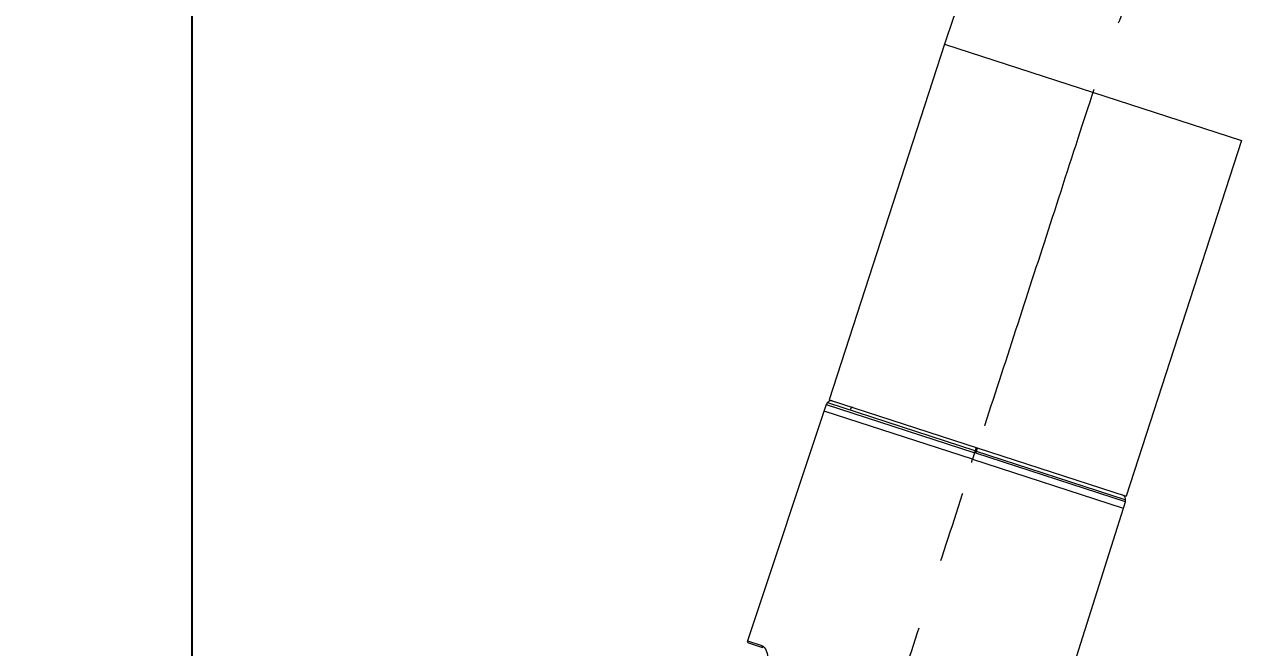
# Model space of a CAD drawing. Header units: millimetres. Extents: x 15183 to 15777, y -3358 to -2518.
# Drawn here: x 15403.4 to 15512.5, y -2748.8 to -2692.9 of the extents above; entities that cross this region are included whole.
import ezdxf

# ---------------------------------------------------------------- set-up
doc = ezdxf.new("R2010")
doc.units = ezdxf.units.MM
doc.linetypes.add('CENTERX2', pattern=[101.6, 63.5, -12.7, 12.7, -12.7])
doc.layers.add('CENTER', color=1, linetype='CENTERX2', lineweight=15)
doc.layers.add('DIM_', color=5, linetype='Continuous', lineweight=9)
doc.styles.get("Standard").update_dxf_attribs({"font": 'arial.ttf'})
doc.dimstyles.new('사본(2) STANDARD', dxfattribs={"dimscale": 0, "dimtxt": 4, "dimasz": 4, "dimexe": 1.25, "dimexo": 0.625, "dimgap": 1.5, "dimtad": 3, "dimtih": 1, "dimtoh": 1, "dimdec": 1, "dimzin": 9, "dimdsep": 46, "dimtxsty": 'Standard', "dimcen": 2.5, "dimclrd": 5, "dimclre": 5, "dimclrt": 5, "dimadec": 0, "dimazin": 0, "dimtfac": 1, "dimtdec": 1, "dimtmove": 0, "dimatfit": 3, "dimfxl": 1.25, "dimtfill": 1, "dimtolj": 1, "dimtzin": 0, "dimarcsym": 0})

# ---------------------------------------------------------------- blocks, each defined once
blk = doc.blocks.new('*D3')
at = {"layer": 'Defpoints', "color": 0, "transparency": 16777216}
for p in [(15499.23, -2698.98, 0), (15677.36, -2727.19, 0), (15544.69, -2774.91), (15389.53, -3036.59, 0), (15677.36, -3115.61, 0)]:
    blk.add_point(p, dxfattribs=at)
at = {"layer": 'DIM_', "color": 5, "lineweight": -2, "transparency": 16777216}
for start, end in [(252.71832, 260.18354), (261.81462, 269.28168)]:
    blk.add_arc((15677.36, -2150.75), 638.11, start, end, dxfattribs=at)
at = {"layer": 'DIM_', "color": 5, "transparency": 16777216}
for points in [[(15487.39, -2761.32), (15488.2, -2758.78), (15480.17, -2757.63)], [(15669.37, -2787.47), (15669.35, -2790.14), (15677.36, -2788.86)]]:
    blk.add_solid(points, dxfattribs=at)
at = {"layer": 'DIM_', "color": 5, "transparency": 16777216, "insert": (15577.54, -2781), "char_height": 8, "attachment_point": 5, "bg_fill": 3, "box_fill_scale": 1.1, "bg_fill_color": 256, "bg_fill_true_color": 13158600, "bg_fill_transparency": 0}
blk.add_mtext('\\A1;18°', dxfattribs=at)
blk = doc.blocks.new('*D10')
at = {"layer": 'Defpoints', "color": 0, "transparency": 16777216}
for p in [(15418.41, -2621.89), (15586.06, -2621.89), (15651.36, -3036.59, 0)]:
    blk.add_point(p, dxfattribs=at)
at = {"layer": 'DIM_', "color": 5, "lineweight": -2, "transparency": 16777216}
for p, q in [((15585.44, -2621.89), (15417.16, -2621.89)), ((15418.41, -2629.89), (15418.41, -2823.72)), ((15418.41, -3028.59), (15418.41, -2834.76)), ((15650.74, -3036.59), (15417.16, -3036.59))]:
    blk.add_line(p, q, dxfattribs=at)
at = {"layer": 'DIM_', "color": 5, "transparency": 16777216}
for points in [[(15417.08, -2629.89), (15419.74, -2629.89), (15418.41, -2621.89)], [(15417.08, -3028.59), (15419.74, -3028.59), (15418.41, -3036.59)]]:
    blk.add_solid(points, dxfattribs=at)
at = {"layer": 'DIM_', "color": 5, "transparency": 16777216, "insert": (15418.41, -2829.24), "char_height": 8, "attachment_point": 5, "bg_fill": 3, "box_fill_scale": 1.1, "bg_fill_color": 256, "bg_fill_true_color": 13158600, "bg_fill_transparency": 0}
blk.add_mtext('\\A1;414.7', dxfattribs=at)

msp = doc.modelspace()

# ---------------------------------------------------------------- linework, layer by layer
at = {"linetype": 'Continuous', "lineweight": 18}
for p, q in [((15485.91, -2694.65, 0), (15475.55, -2726.56, 0)), ((15512.54, -2703.3, 0), (15502.18, -2735.22, 0)), ((15475.55, -2726.56, 0), (15502.18, -2735.22, 0)), ((15475.29, -2727, 0), (15468.23, -2748.18, 0)), ((15488.86, -2730.89, 0), (15488.69, -2730.83, 0)), ((15475.28, -2820.58, 0), (15502.12, -2735.72, 0)), ((15468.23, -2748.18, 0), (15469.51, -2748.62, 0)), ((15468.32, -2748.37, 0), (15469.59, -2748.8, 0))]:
    msp.add_line(p, q, dxfattribs=at)
at = {"linetype": 'Continuous', "lineweight": 13}
for p, q in [((15485.91, -2694.65, 0), (15512.54, -2703.3, 0)), ((15488.4, -2731.9, 0), (15475.21, -2727.61, 0)), ((15475.29, -2727, 0), (15488.53, -2731.3, 0)), ((15488.65, -2731.14, 0), (15475.45, -2726.85, 0)), ((15488.71, -2731.36, 0), (15488.86, -2730.89, 0)), ((15488.65, -2731.14, 0), (15488.4, -2731.9, 0)), ((15488.4, -2731.9, 0), (15501.84, -2736.26, 0)), ((15488.71, -2731.36, 0), (15488.53, -2731.3, 0)), ((15488.65, -2731.14, 0), (15502.08, -2735.5, 0)), ((15502.12, -2735.72, 0), (15488.71, -2731.36, 0))]:
    msp.add_line(p, q, dxfattribs=at)
at = {"linetype": 'Continuous', "lineweight": 18}
for centre, radius, start, end in [((15586.06, -2727.19, 0), 105.3, 0, 162), ((15475.77, -2727.16, 0), 0.5, 117.1158, 161.5544), ((15475.74, -2726.94, 0), 0.3, 72, 131.3733), ((15501.8, -2735.41, 0), 0.3, 12.6351, 72), ((15501.64, -2735.57, 0), 0.5, 342.4456, 26.8926), ((15468.37, -2748.23, 0), 0.15, 161.5374, 250.9944)]:
    msp.add_arc(centre, radius, start, end, dxfattribs=at)
at = {"linetype": 'Continuous', "lineweight": 13}
for centre, major_axis, start_param, end_param in [((15488.65, -2731.14, 0), (-0.093, -0.285), 3.141593, 4.712389), ((15488.4, -2731.9, 0), (0.093, 0.285), 1.570796, 3.141635)]:
    msp.add_ellipse(centre, major_axis=major_axis, ratio=0.009136, start_param=start_param, end_param=end_param, dxfattribs=at)
at = {"linetype": 'Continuous', "lineweight": 18}
msp.add_ellipse((15469.64, -2748.66, 0), major_axis=(0.049, 0.142), ratio=0.905332, start_param=1.578845, end_param=3.141494, dxfattribs=at)
for points, knots in [([(15477.72, -2727.27, 0), (15477.72, -2727.27, 0), (15477.71, -2727.27, 0), (15477.71, -2727.27, 0), (15477.7, -2727.26, 0), (15477.69, -2727.26, 0), (15477.68, -2727.26, 0), (15477.68, -2727.26, 0), (15477.67, -2727.26, 0), (15477.66, -2727.26, 0), (15477.65, -2727.26, 0), (15477.65, -2727.26, 0), (15477.64, -2727.26, 0), (15477.63, -2727.26, 0), (15477.63, -2727.26, 0), (15477.62, -2727.26, 0), (15477.61, -2727.26, 0), (15477.61, -2727.27, 0), (15477.6, -2727.27, 0), (15477.59, -2727.27, 0), (15477.59, -2727.27, 0), (15477.58, -2727.27, 0), (15477.58, -2727.27, 0), (15477.57, -2727.28, 0), (15477.56, -2727.28, 0), (15477.56, -2727.28, 0), (15477.55, -2727.29, 0), (15477.53, -2727.3, 0), (15477.52, -2727.31, 0), (15477.51, -2727.31, 0), (15477.5, -2727.32, 0), (15477.49, -2727.34, 0), (15477.48, -2727.35, 0), (15477.48, -2727.36, 0), (15477.47, -2727.37, 0), (15477.46, -2727.38, 0), (15477.46, -2727.39, 0), (15477.46, -2727.4, 0)], [0, 0, 0, 0, 0.024517, 0.048776, 0.072776, 0.096519, 0.120004, 0.143232, 0.166202, 0.188915, 0.211372, 0.233573, 0.255517, 0.277206, 0.298639, 0.319818, 0.340742, 0.361412, 0.381828, 0.401992, 0.421902, 0.44156, 0.460967, 0.480123, 0.499029, 0.517684, 0.563404, 0.608692, 0.653565, 0.698043, 0.742144, 0.785889, 0.829297, 0.872391, 0.915191, 0.95772, 1, 1, 1, 1]), ([(15469.51, -2748.62, 0), (15469.51, -2748.62, 0), (15469.52, -2748.62, 0), (15469.53, -2748.63, 0), (15469.54, -2748.63, 0), (15469.56, -2748.64, 0), (15469.57, -2748.64, 0), (15469.58, -2748.65, 0), (15469.59, -2748.66, 0), (15469.6, -2748.66, 0), (15469.61, -2748.67, 0), (15469.62, -2748.68, 0), (15469.63, -2748.68, 0), (15469.64, -2748.69, 0), (15469.65, -2748.7, 0), (15469.66, -2748.71, 0), (15469.67, -2748.72, 0), (15469.69, -2748.74, 0), (15469.73, -2748.77, 0), (15469.78, -2748.83, 0), (15469.82, -2748.88, 0), (15469.85, -2748.94, 0), (15469.88, -2748.99, 0), (15469.9, -2749.05, 0), (15469.93, -2749.11, 0), (15469.95, -2749.17, 0), (15469.97, -2749.24, 0), (15469.99, -2749.3, 0), (15470.01, -2749.37, 0), (15470.02, -2749.45, 0), (15470.04, -2749.53, 0), (15470.05, -2749.61, 0), (15470.05, -2749.69, 0), (15470.06, -2749.78, 0), (15470.06, -2749.86, 0), (15470.06, -2749.95, 0), (15470.05, -2750.04, 0), (15470.04, -2750.12, 0), (15470.03, -2750.21, 0), (15470.02, -2750.29, 0), (15470.01, -2750.36, 0), (15470, -2750.41, 0), (15469.99, -2750.45, 0), (15469.98, -2750.49, 0), (15469.97, -2750.52, 0), (15469.96, -2750.56, 0), (15469.95, -2750.6, 0), (15469.94, -2750.63, 0), (15469.93, -2750.67, 0), (15469.92, -2750.69, 0), (15469.92, -2750.7, 0)], [0, 0, 0, 0, 0.009579, 0.019082, 0.028508, 0.037859, 0.047136, 0.056339, 0.065469, 0.074526, 0.083513, 0.092429, 0.101275, 0.110053, 0.118763, 0.127407, 0.135984, 0.144497, 0.188947, 0.233115, 0.277171, 0.308344, 0.339585, 0.370948, 0.402486, 0.433907, 0.464975, 0.495756, 0.526319, 0.558512, 0.590565, 0.622552, 0.654546, 0.68574, 0.716441, 0.746739, 0.776726, 0.80528, 0.833665, 0.861965, 0.890262, 0.902624, 0.914926, 0.927174, 0.939377, 0.951544, 0.963681, 0.975797, 0.987901, 1, 1, 1, 1])]:
    msp.add_open_spline(points, degree=3, knots=knots, dxfattribs=at)

# ---------------------------------------------------------------- next in the draw order: dimensions: what is measured, and where the dimension line sits
at = {"layer": 'DIM_'}
dim = msp.add_angular_dim_2l(base=(15544.69, -2774.91), line1=((15677.36, -2727.19, 0), (15677.36, -3115.61, 0)), line2=((15499.23, -2698.98, 0), (15389.53, -3036.59, 0)), dimstyle='사본(2) STANDARD', override={"dimscale": 1, "dimtxt": 8, "dimasz": 8, "dimtad": 0}, dxfattribs=at)
dim.commit()
dim.dimension.update_dxf_attribs({"geometry": '*D3', "text_midpoint": (15577.54, -2781)})

# ---------------------------------------------------------------- next in the draw order: linework, layer by layer
at = {"layer": 'CENTER', "ltscale": 0.5}
msp.add_rational_spline([(15458.11, -2825.52, 0), (15478.67, -2762.25, 0), (15499.23, -2698.98), (15523.33, -2624.82), (15600.34, -2637.01), (15677.36, -2649.21), (15677.36, -2727.19)], [1, 1, 1, 0.7604059656, 1, 0.7604059656, 1], degree=2, knots=[0, 0, 0, 1, 1, 2.413717, 2.413717, 3.827433, 3.827433, 3.827433], dxfattribs=at)

# ---------------------------------------------------------------- next in the draw order: dimensions: what is measured, and where the dimension line sits
at = {"layer": 'DIM_'}
dim = msp.add_linear_dim(base=(15418.41, -2621.89), p1=(15651.36, -3036.59, 0), p2=(15586.06, -2621.89), angle=90, dimstyle='사본(2) STANDARD', override={"dimscale": 1, "dimtxt": 8, "dimasz": 8, "dimtad": 0}, dxfattribs=at)
dim.commit()
dim.dimension.update_dxf_attribs({"geometry": '*D10', "text_midpoint": (15418.41, -2829.24)})

doc.saveas('drawing.dxf')
